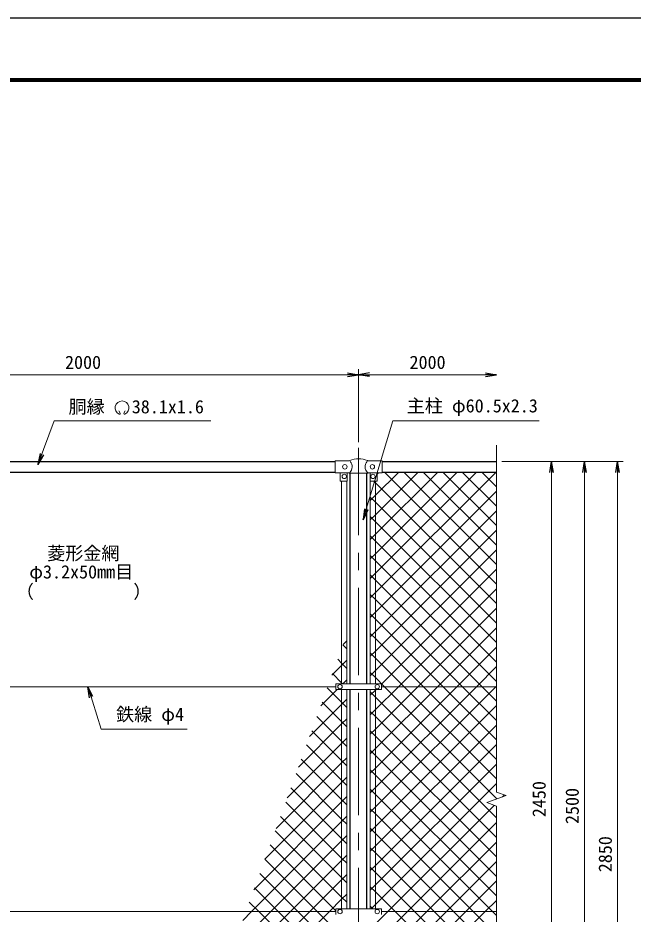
# Model space of a CAD drawing. Units: millimetres, scale not verified. Extents: x -4200 to 4200, y -2970 to 2970.
# Drawn here: x -2621 to -389, y -282 to 2970 of the extents above; entities that cross this region are included whole.
import ezdxf
from ezdxf.enums import TextEntityAlignment as Align

# ---------------------------------------------------------------- set-up
doc = ezdxf.new("R2010")
doc.units = ezdxf.units.MM
doc.header["$LTSCALE"] = 10
doc.linetypes.add('USER1', pattern=[50.8, 31.75, -6.35, 6.35, -6.35])
for name, color, linetype, lineweight in [('0-3_D-STR1', 1, 'Continuous', 25), ('0-4_D-STR3', 3, 'Continuous', 13), ('0-5_D-BMK', 2, 'USER1', 13), ('0-6_D-STR-DIM', 7, 'Continuous', 13), ('0-7_D-STR-TXT', 7, 'Continuous', 13), ('0-A_D-STR2', 7, 'Continuous', 13), ('0-E_D-TTL', 7, 'Continuous', 25)]:
    doc.layers.add(name, color=color, linetype=linetype, lineweight=lineweight)
doc.layers.add('0-8_0', color=7, linetype='Continuous')
doc.styles.add('ＭＳ ゴシック', font='')
doc.styles.get('ＭＳ ゴシック').set_extended_font_data('MS Gothic')

# ---------------------------------------------------------------- blocks, each defined once
blk = doc.blocks.new('_Open')
at = {"layer": '0-8_0'}
blk.add_line((-10, 1.667), (0, 0), dxfattribs=at)
blk.add_lwpolyline([(-10, -1.667), (0, 0), (-10, 0)], dxfattribs=at)

msp = doc.modelspace()

# ---------------------------------------------------------------- linework, layer by layer
at = {"layer": '0-3_D-STR1'}
for p, q in [((-3299.65, 1360.23), (-1469.65, 1360.23)), ((-1299.65, 1360.23), (-884.65, 1360.23)), ((-3299.65, 1322.13), (-1469.65, 1322.13)), ((-1414.9, 553.53), (-1414.9, 1318.73)), ((-1354.4, 553.53), (-1354.4, 1318.73)), ((-1299.65, 1322.13), (-884.65, 1322.13)), ((-1414.9, -262.47), (-1414.9, 532.93)), ((-1354.4, -262.47), (-1354.4, 532.93))]:
    msp.add_line(p, q, dxfattribs=at)
at = {"layer": '0-4_D-STR3'}
for p, q in [((-1469.65, 1363.23), (-1420.43, 1363.23)), ((-1469.65, 1319.23), (-1469.65, 1363.23)), ((-1348.88, 1363.23), (-1299.65, 1363.23)), ((-1299.65, 1319.23), (-1299.65, 1363.23)), ((-1469.65, 1319.23), (-1419.45, 1319.23)), ((-1451.65, 1319.23), (-1451.65, 1290.23)), ((-1426.65, 1319.23), (-1426.65, 1290.23)), ((-1418.45, 1318.73), (-1419.45, 1319.23)), ((-1418.45, 1318.73), (-1350.85, 1318.73)), ((-1350.85, 1318.73), (-1349.85, 1319.23)), ((-1349.85, 1319.23), (-1299.65, 1319.23)), ((-1342.65, 1319.23), (-1342.65, 1290.23)), ((-1317.65, 1319.23), (-1317.65, 1290.23)), ((-1427.65, 1289.23), (-1450.65, 1289.23)), ((-1446.15, 1289.23), (-1446.15, 553.53)), ((-1427.15, 1289.36), (-1427.15, 553.53)), ((-1342.15, 1289.36), (-1342.15, 553.53)), ((-1341.65, 1289.23), (-1318.65, 1289.23)), ((-1323.15, 1289.23), (-1323.15, 553.53)), ((-1467.15, 553.53), (-1302.15, 553.53)), ((-1467.15, 553.53), (-1467.15, 532.93)), ((-1302.15, 553.53), (-1302.15, 532.93)), ((-1467.15, 543.23), (-3302.65, 543.23)), ((-1467.15, 532.93), (-1302.15, 532.93)), ((-1446.15, 532.93), (-1446.15, -262.47)), ((-1427.15, 532.93), (-1427.15, -262.47)), ((-1342.15, 532.93), (-1342.15, -262.47)), ((-1323.15, 532.93), (-1323.15, -262.47)), ((-884.65, 543.23), (-1302.15, 543.23)), ((-1467.15, -272.77), (-3302.65, -272.77)), ((-1467.15, -262.47), (-1302.15, -262.47)), ((-1467.15, -262.47), (-1467.15, -283.07)), ((-1302.15, -262.47), (-1302.15, -283.07)), ((-884.65, -272.77), (-1302.15, -272.77))]:
    msp.add_line(p, q, dxfattribs=at)
for centre in [(-1434.65, 1341.23), (-1334.65, 1341.23), (-1436.65, 1306.23), (-1332.65, 1306.23), (-1452.15, 543.23), (-1317.15, 543.23), (-1452.15, -272.77), (-1317.15, -272.77)]:
    msp.add_circle(centre, 8, dxfattribs=at)
for centre, radius, start, end in [((-1384.65, 1287.77), 82.82, 67.15338, 112.84662), ((-1420.43, 1371.23), 8, 270, 296.9114), ((-1437.04, 1341.23), 28.8, 314.1684, 41.01552), ((-1332.27, 1341.23), 28.8, 138.98448, 225.8316), ((-1348.88, 1371.23), 8, 243.0886, 270), ((-1450.65, 1290.23), 1, 180, 270), ((-1427.65, 1290.23), 1, 270, 0), ((-1341.65, 1290.23), 1, 180, 270), ((-1318.65, 1290.23), 1, 270, 0)]:
    msp.add_arc(centre, radius, start, end, dxfattribs=at)
at = {"layer": '0-5_D-BMK'}
msp.add_line((-1384.65, 1410.23), (-1384.65, -1539.77), dxfattribs=at)
at = {"layer": '0-6_D-STR-DIM'}
for p, q in [((-1384.65, 1430.23), (-1384.65, 1695.23)), ((-1384.65, 1430.23), (-1384.65, 1695.23)), ((-3344.65, 1675.23), (-1424.65, 1675.23)), ((-1344.65, 1675.23), (-924.65, 1675.23)), ((-884.65, 1420.23), (-884.65, 160.88)), ((-864.65, 1360.23), (-664.65, 1360.23)), ((-864.65, 1360.23), (-544.65, 1360.23)), ((-864.65, 1360.23), (-424.65, 1360.23)), ((-684.65, 1320.23), (-684.65, -1049.77)), ((-564.65, 1320.23), (-564.65, -1099.77)), ((-444.65, 1320.23), (-444.65, -1449.77)), ((-919.89, 122.4), (-849.42, 148.05)), ((-849.42, 148.05), (-884.65, 160.88)), ((-884.65, 109.58), (-919.89, 122.4)), ((-884.65, 109.58), (-884.65, -1229.77))]:
    msp.add_line(p, q, dxfattribs=at)
at = {"layer": '0-7_D-STR-TXT'}
for p, q in [((-2250.03, 1535.99), (-2254.64, 1543.97)), ((-2236.16, 1535.99), (-2231.55, 1543.97))]:
    msp.add_line(p, q, dxfattribs=at)
for points in [[(-1920.44, 1508.23), (-2489.13, 1508.23), (-2547.78, 1351.66)], [(-729.04, 1508.23), (-1260.7, 1508.23), (-1367.98, 1150.61)], [(-2006.99, 389.6), (-2318.32, 389.6), (-2366.41, 541.32)]]:
    msp.add_lwpolyline(points, dxfattribs=at)
for centre, radius, start, end in [((-2243.09, 1555.06), 25, 294.32478, 245.67522), ((-2252.31, 1534.61), 2.63, 245.67522, 30), ((-2233.88, 1534.61), 2.63, 150, 294.32478)]:
    msp.add_arc(centre, radius, start, end, dxfattribs=at)
at = {"layer": '0-A_D-STR2'}
for p, q in [((-1323.15, 1238.12), (-1239.15, 1322.13)), ((-1323.15, 1167.41), (-1168.44, 1322.13)), ((-1323.15, 1096.7), (-1097.73, 1322.13)), ((-1323.15, 1025.99), (-1027.02, 1322.13)), ((-1323.15, 955.28), (-956.31, 1322.13)), ((-1323.15, 884.57), (-885.6, 1322.13)), ((-1317.65, 1314.33), (-1312.76, 1319.23)), ((-884.65, 915.56), (-1291.22, 1322.13)), ((-884.65, 986.27), (-1220.51, 1322.13)), ((-884.65, 1056.98), (-1149.8, 1322.13)), ((-884.65, 1127.69), (-1079.09, 1322.13)), ((-884.65, 1198.4), (-1008.38, 1322.13)), ((-884.65, 1269.11), (-937.67, 1322.13)), ((-1342.15, 1219.12), (-1323.15, 1238.12)), ((-1323.15, 813.86), (-884.65, 1252.36)), ((-1323.15, 1212.64), (-1342.15, 1231.64)), ((-884.65, 774.14), (-1323.15, 1212.64)), ((-1323.15, 743.15), (-884.65, 1181.65)), ((-1342.15, 1148.41), (-1323.15, 1167.41)), ((-1323.15, 1141.93), (-1342.15, 1160.93)), ((-884.65, 703.43), (-1323.15, 1141.93)), ((-1323.15, 672.44), (-884.65, 1110.94)), ((-1342.15, 1077.7), (-1323.15, 1096.7)), ((-1323.15, 1071.22), (-1342.15, 1090.22)), ((-884.65, 632.72), (-1323.15, 1071.22)), ((-1342.15, 1006.99), (-1323.15, 1025.99)), ((-1323.15, 1000.5), (-1342.15, 1019.5)), ((-1323.15, 601.73), (-884.65, 1040.23)), ((-884.65, 562), (-1323.15, 1000.5)), ((-1342.15, 936.28), (-1323.15, 955.28)), ((-1323.15, 929.79), (-1342.15, 948.79)), ((-1302.15, 552.02), (-884.65, 969.52)), ((-936.59, 543.23), (-1323.15, 929.79)), ((-1342.15, 865.57), (-1323.15, 884.57)), ((-1240.23, 543.23), (-884.65, 898.81)), ((-1323.15, 859.08), (-1342.15, 878.08)), ((-1007.3, 543.23), (-1323.15, 859.08)), ((-1342.15, 794.86), (-1323.15, 813.86)), ((-1169.52, 543.23), (-884.65, 828.09)), ((-1323.15, 788.37), (-1342.15, 807.37)), ((-1078.01, 543.23), (-1323.15, 788.37)), ((-1098.81, 543.23), (-884.65, 757.38)), ((-1342.15, 724.15), (-1323.15, 743.15)), ((-1323.15, 717.66), (-1342.15, 736.66)), ((-1148.72, 543.23), (-1323.15, 717.66)), ((-1427.15, 680.24), (-1441.56, 694.64)), ((-1441.09, 695.92), (-1427.15, 709.86)), ((-1028.1, 543.23), (-884.65, 686.67)), ((-1342.15, 653.44), (-1323.15, 672.44)), ((-1323.15, 646.95), (-1342.15, 665.95)), ((-1219.43, 543.23), (-1323.15, 646.95)), ((-1342.15, 582.73), (-1323.15, 601.73)), ((-957.39, 543.23), (-884.65, 615.96)), ((-1442.07, 553.53), (-1427.15, 568.44)), ((-1522.02, 473.57), (-1462.67, 532.93)), ((-1446.15, 487.11), (-1498.16, 539.12)), ((-1323.15, 505.53), (-1342.15, 524.53)), ((-1323.15, 460.31), (-1240.23, 543.23)), ((-1323.15, 389.59), (-1169.52, 543.23)), ((-1323.15, 318.88), (-1098.81, 543.23)), ((-1323.15, 248.17), (-1028.1, 543.23)), ((-1323.15, 177.46), (-957.39, 543.23)), ((-1323.15, 106.75), (-886.68, 543.23)), ((-884.65, 208.45), (-1219.43, 543.23)), ((-884.65, 279.16), (-1148.72, 543.23)), ((-884.65, 349.87), (-1078.01, 543.23)), ((-884.65, 420.58), (-1007.3, 543.23)), ((-884.65, 491.29), (-936.59, 543.23)), ((-886.68, 543.23), (-884.65, 545.25)), ((-1446.15, 478.73), (-1427.15, 497.73)), ((-884.65, 67.03), (-1323.15, 505.53)), ((-1562.49, 362.4), (-1446.15, 478.73)), ((-1446.15, 416.4), (-1517.03, 487.28)), ((-1427.15, 468.11), (-1446.15, 487.11)), ((-1342.15, 441.31), (-1323.15, 460.31)), ((-1323.15, 36.04), (-884.65, 474.54)), ((-1446.15, 345.69), (-1535.9, 435.43)), ((-1446.15, 408.02), (-1427.15, 427.02)), ((-1323.15, 434.82), (-1342.15, 453.82)), ((-884.65, -3.68), (-1323.15, 434.82)), ((-1602.95, 251.22), (-1446.15, 408.02)), ((-1427.15, 397.4), (-1446.15, 416.4)), ((-1323.15, -34.67), (-884.65, 403.83)), ((-1446.15, 274.98), (-1554.77, 383.59)), ((-1342.15, 370.59), (-1323.15, 389.59)), ((-1323.15, 364.11), (-1342.15, 383.11)), ((-884.65, -74.39), (-1323.15, 364.11)), ((-1643.41, 140.05), (-1446.15, 337.31)), ((-1446.15, 204.27), (-1573.64, 331.75)), ((-1446.15, 337.31), (-1427.15, 356.31)), ((-1427.15, 326.69), (-1446.15, 345.69)), ((-1323.15, -105.38), (-884.65, 333.12)), ((-1342.15, 299.88), (-1323.15, 318.88)), ((-1323.15, 293.4), (-1342.15, 312.4)), ((-884.65, -145.1), (-1323.15, 293.4)), ((-1683.88, 28.87), (-1446.15, 266.59)), ((-1446.15, 133.56), (-1592.51, 279.91)), ((-1446.15, 266.59), (-1427.15, 285.59)), ((-1427.15, 255.98), (-1446.15, 274.98)), ((-1323.15, -176.09), (-884.65, 262.41)), ((-1446.15, 62.84), (-1611.38, 228.07)), ((-1342.15, 229.17), (-1323.15, 248.17)), ((-1323.15, 222.69), (-1342.15, 241.69)), ((-1724.34, -82.31), (-1446.15, 195.88)), ((-1446.15, 195.88), (-1427.15, 214.88)), ((-1427.15, 185.27), (-1446.15, 204.27)), ((-884.65, -215.81), (-1323.15, 222.69)), ((-1446.15, -7.87), (-1630.25, 176.23)), ((-1342.15, 158.46), (-1323.15, 177.46)), ((-1323.15, 151.98), (-1342.15, 170.98)), ((-1446.15, 125.17), (-1427.15, 144.17)), ((-1427.15, 114.56), (-1446.15, 133.56)), ((-898.4, -272.77), (-1323.15, 151.98)), ((-862.27, 143.37), (-855.41, 150.23)), ((-1764.81, -193.48), (-1446.15, 125.17)), ((-1446.15, -78.58), (-1649.11, 124.38)), ((-1342.15, 87.75), (-1323.15, 106.75)), ((-1323.15, 81.27), (-1342.15, 100.27)), ((-1446.15, -149.29), (-1667.98, 72.54)), ((-1446.15, 54.46), (-1427.15, 73.46)), ((-969.11, -272.77), (-1323.15, 81.27)), ((-1773.39, -272.77), (-1446.15, 54.46)), ((-1427.15, 43.84), (-1446.15, 62.84)), ((-1342.15, 17.04), (-1323.15, 36.04)), ((-1207.7, -272.77), (-884.65, 50.28)), ((-1446.15, -220), (-1686.85, 20.7)), ((-1446.15, -16.25), (-1427.15, 2.75)), ((-1323.15, 10.56), (-1342.15, 29.56)), ((-1039.83, -272.77), (-1323.15, 10.56)), ((-1467.15, -269.71), (-1705.72, -31.14)), ((-1702.68, -272.77), (-1446.15, -16.25)), ((-1427.15, -26.87), (-1446.15, -7.87)), ((-1136.99, -272.77), (-884.65, -20.43)), ((-1342.15, -53.67), (-1323.15, -34.67)), ((-1323.15, -60.16), (-1342.15, -41.16)), ((-1110.54, -272.77), (-1323.15, -60.16)), ((-1534.8, -272.77), (-1724.59, -82.98)), ((-1631.97, -272.77), (-1446.15, -86.96)), ((-1446.15, -86.96), (-1427.15, -67.96)), ((-1427.15, -97.58), (-1446.15, -78.58)), ((-1066.28, -272.77), (-884.65, -91.14)), ((-1342.15, -124.38), (-1323.15, -105.38)), ((-1323.15, -130.87), (-1342.15, -111.87)), ((-1605.51, -272.77), (-1743.46, -134.83)), ((-1561.26, -272.77), (-1446.15, -157.67)), ((-1446.15, -157.67), (-1427.15, -138.67)), ((-1427.15, -168.29), (-1446.15, -149.29)), ((-1181.25, -272.77), (-1323.15, -130.87)), ((-995.57, -272.77), (-884.65, -161.85)), ((-1676.22, -272.77), (-1762.33, -186.67)), ((-1342.15, -195.09), (-1323.15, -176.09)), ((-1323.15, -201.58), (-1342.15, -182.58)), ((-1446.15, -228.38), (-1427.15, -209.38)), ((-1427.15, -239), (-1446.15, -220)), ((-1251.96, -272.77), (-1323.15, -201.58)), ((-1746.93, -272.77), (-1781.2, -238.51)), ((-1490.55, -272.77), (-1446.15, -228.38)), ((-1332.97, -262.47), (-1342.15, -253.29)), ((-924.86, -272.77), (-884.65, -232.57)), ((-1967.13, -749.36), (-1490.55, -272.77)), ((-1926.67, -638.18), (-1561.26, -272.77)), ((-1886.2, -527.01), (-1631.97, -272.77)), ((-1845.74, -415.83), (-1702.68, -272.77)), ((-1805.27, -304.66), (-1773.39, -272.77)), ((-1446.15, -573.55), (-1746.93, -272.77)), ((-1446.15, -502.84), (-1676.22, -272.77)), ((-1446.15, -432.13), (-1605.51, -272.77)), ((-1446.15, -361.42), (-1534.8, -272.77)), ((-1323.15, -388.22), (-1207.7, -272.77)), ((-1323.15, -458.93), (-1136.99, -272.77)), ((-1323.15, -529.64), (-1066.28, -272.77)), ((-1323.15, -600.35), (-995.57, -272.77)), ((-1323.15, -671.07), (-924.86, -272.77)), ((-884.65, -640.08), (-1251.96, -272.77)), ((-884.65, -569.37), (-1181.25, -272.77)), ((-884.65, -498.66), (-1110.54, -272.77)), ((-884.65, -427.94), (-1039.83, -272.77)), ((-884.65, -357.23), (-969.11, -272.77)), ((-884.65, -286.52), (-898.4, -272.77))]:
    msp.add_line(p, q, dxfattribs=at)
for points in [[(-884.65, 844.85), (-1323.15, 1283.35), (-1329.03, 1289.23)], [(-1481.56, 584.75), (-1446.15, 620.15), (-1427.15, 639.15)], [(-1427.15, 609.53), (-1446.15, 628.53), (-1460.43, 642.8)], [(-1441.86, 553.53), (-1446.15, 557.82), (-1479.29, 590.96)], [(-882.81, 135.9), (-1290.14, 543.23), (-1323.15, 576.24), (-1342.15, 595.24)], [(-1342.15, 512.02), (-1323.15, 531.02), (-1321.24, 532.93)], [(-1338.83, -262.47), (-1323.15, -246.8), (-884.65, 191.7)], [(-1342.15, -336.51), (-1323.15, -317.51), (-1278.42, -272.77), (-893.02, 112.62)]]:
    msp.add_lwpolyline(points, dxfattribs=at)
at = {"layer": '0-E_D-TTL', "color": 2}
msp.add_lwpolyline([(-4199.68, 2970.23), (4200.32, 2970.23), (4200.32, -2969.77), (-4199.68, -2969.77)], close=True, dxfattribs=at)
at = {"layer": '0-E_D-TTL'}
for points in [[(-3929.68, 2750.23), (3930.32, 2750.23), (3930.32, -2749.77), (-3929.68, -2749.77)], [(-3927.18, 2747.73), (3927.82, 2747.73), (3927.82, -2747.27), (-3927.18, -2747.27)], [(-3924.68, 2745.23), (3925.32, 2745.23), (3925.32, -2744.77), (-3924.68, -2744.77)], [(-3922.18, 2742.73), (3922.82, 2742.73), (3922.82, -2742.27), (-3922.18, -2742.27)], [(-3919.68, 2740.23), (3920.32, 2740.23), (3920.32, -2739.77), (-3919.68, -2739.77)]]:
    msp.add_lwpolyline(points, close=True, dxfattribs=at)

# ---------------------------------------------------------------- block references
at = {"layer": '0-6_D-STR-DIM', "xscale": 4, "yscale": 4}
for p in [(-1384.65, 1675.23), (-884.65, 1675.23)]:
    msp.add_blockref('_Open', p, dxfattribs=at)
for p, rotation in [((-1384.65, 1675.23), 180), ((-684.65, 1360.23), 90), ((-564.65, 1360.23), 90), ((-444.65, 1360.23), 90)]:
    msp.add_blockref('_Open', p, dxfattribs=dict(at, rotation=rotation))
at = {"layer": '0-7_D-STR-TXT', "xscale": 4, "yscale": 4}
for p, rotation in [((-2548.48, 1349.79), 249.46512), ((-1368.56, 1148.7), 253.30154), ((-2367.02, 543.23), 107.58773)]:
    msp.add_blockref('_Open', p, dxfattribs=dict(at, rotation=rotation))

# ---------------------------------------------------------------- texts
at = {"layer": '0-6_D-STR-DIM', "style": 'ＭＳ ゴシック'}
for p in [(-2449.9, 1681.97), (-1199.9, 1681.97)]:
    msp.add_text('2000', height=48.09, dxfattribs=at).set_placement(p, align=Align.BOTTOM_LEFT)
for s, p in [('2450', (-691.4, 69.98)), ('2500', (-571.4, 44.98)), ('2850', (-451.4, -130.02))]:
    msp.add_text(s, height=48.09, rotation=90, dxfattribs=at).set_placement(p, align=Align.BOTTOM_LEFT)
at = {"layer": '0-7_D-STR-TXT', "style": 'ＭＳ ゴシック'}
for s, p in [('主柱 φ60.5x2.3', (-1209.78, 1524.24)), ('胴縁 \u300038.1x1.6', (-2437.2, 1520.81)), ('菱形金網', (-2514.6, 989.12)), ('φ3.2x50mm目', (-2579.58, 921.54)), ('（\u3000\u3000   \u3000\u3000）', (-2628.31, 849.89)), ('鉄線 φ4', (-2264.6, 404.47))]:
    msp.add_text(s, height=48.09, dxfattribs=at).set_placement(p, align=Align.BOTTOM_LEFT)

doc.saveas('drawing.dxf')
